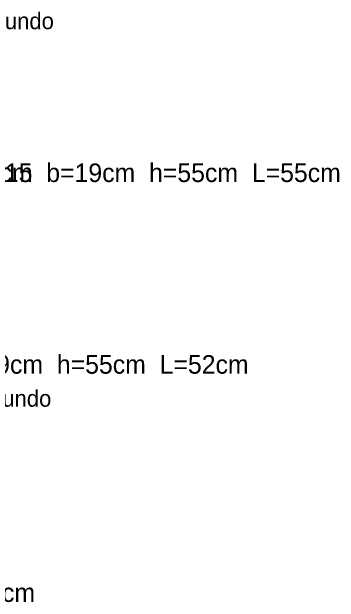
# Model space of a CAD drawing. Header units: metres. Extents: x 946 to 6411, y 1397 to 3666.
# Drawn here: x 3435.9 to 3594.7, y 2124.7 to 2411.1 of the extents above; entities that cross this region are included whole.
import ezdxf

# ---------------------------------------------------------------- set-up
doc = ezdxf.new("R2010")
doc.units = ezdxf.units.M

msp = doc.modelspace()

# ---------------------------------------------------------------- texts
at = {"layer": 'NOMENCLATURA', "char_height": 9, "attachment_point": 1}
for s, insert in [('12 PAV - V18  b=19cm  h=98cm  L=125cm', (3216.92, 2337.6)), ('12 PAV - V415  b=19cm  h=55cm  L=55cm', (3366.34, 2337.53)), ('12 PAV - V319  b=19cm  h=55cm  L=52cm', (3321.63, 2244.54)), ('12 PAV - V401  b=19cm  h=55cm  L=55cm', (3218.09, 2133.8))]:
    msp.add_mtext(s, dxfattribs=dict(at, insert=insert))
at = {"layer": 'Texto Secao', "char_height": 8, "attachment_point": 1}
for s, insert in [('V17_Fundo', (3401.03, 2410.69)), ('V415_Fundo', (3393.84, 2227.53))]:
    msp.add_mtext(s, dxfattribs=dict(at, insert=insert))

doc.saveas('drawing.dxf')
